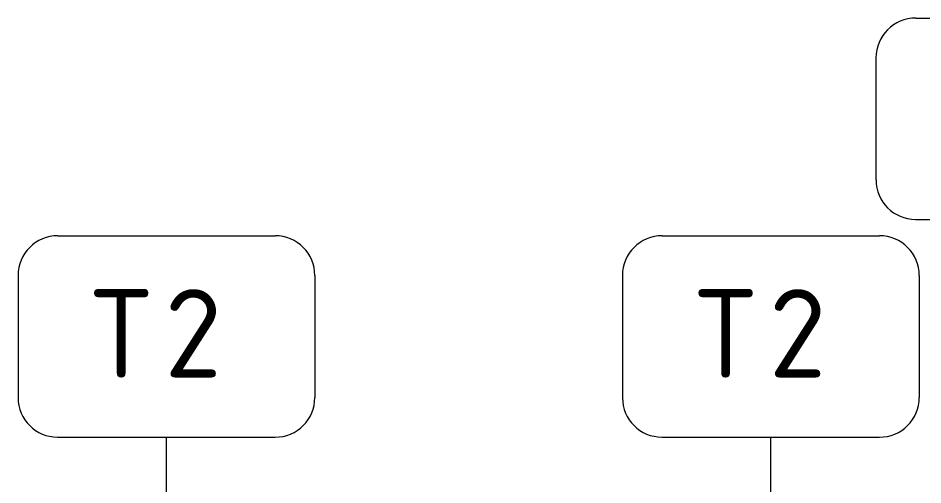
# Model space of a CAD drawing. Header units: millimetres. Extents: x 35092 to 251863, y -8553 to 29549.
# Drawn here: x 51815 to 53861, y 27426 to 28482 of the extents above; entities that cross this region are included whole.
import ezdxf

# ---------------------------------------------------------------- set-up
doc = ezdxf.new("R2010")
doc.units = ezdxf.units.MM
doc.layers.add('I-FURN-IDEN', color=7, linetype='Continuous', lineweight=9)
doc.styles.add('GOST Common', font='GOST_Common.ttf', dxfattribs={"height": 200})

# ---------------------------------------------------------------- blocks, each defined once
blk = doc.blocks.new('Марка_Мебель - В прямоуг_Balcon_Марка-25523697-План расстановки мебели и оборудования 2 этажа в осях 12-23')
at = {"layer": 'I-FURN-IDEN'}
for p, q in [((-2.455, 2.278), (2.455, 2.278)), ((-3.355, 1.378), (-3.355, -1.384)), ((3.355, 1.378), (3.355, -1.378)), ((-2.461, -2.278), (2.455, -2.278))]:
    blk.add_line(p, q, dxfattribs=at)
for centre, radius, start, end in [((-2.455, 1.378), 0.9, 90, 180), ((2.455, 1.378), 0.9, 0, 90), ((-2.461, -1.384), 0.893, 180, 270), ((2.455, -1.378), 0.9, 270, 0)]:
    blk.add_arc(centre, radius, start, end, dxfattribs=at)

msp = doc.modelspace()

# ---------------------------------------------------------------- linework, layer by layer
at = {"layer": 'I-FURN-IDEN'}
for p, q in [((52150.2, 26768.1), (52150.2, 27534.3)), ((53516.7, 26742.5), (53516.7, 27534.3))]:
    msp.add_line(p, q, dxfattribs=at)

# ---------------------------------------------------------------- block references
at = {"layer": 'I-FURN-IDEN', "xscale": 99.99999999999993, "yscale": 99.99999999999993, "zscale": 99.99999999999993}
for p in [(54089.9, 28254.6), (52150.2, 27762.1), (53516.7, 27762.1)]:
    msp.add_blockref('Марка_Мебель - В прямоуг_Balcon_Марка-25523697-План расстановки мебели и оборудования 2 этажа в осях 12-23', p, dxfattribs=at)

# ---------------------------------------------------------------- texts
at = {"layer": 'I-FURN-IDEN', "char_height": 200, "attachment_point": 1, "style": 'GOST Common'}
for s, insert, width in [('\\fGOST Common|b0|i0|c204|p34|;Т', (51980.2, 27869.1), 200.422), ('\\fGOST Common|b0|i0|c204|p34|;2', (52145.6, 27869.1), 176.371), ('\\fGOST Common|b0|i0|c204|p34|;Т', (53346.7, 27869.1), 200.422), ('\\fGOST Common|b0|i0|c204|p34|;2', (53512.1, 27869.1), 176.371)]:
    msp.add_mtext(s, dxfattribs=dict(at, insert=insert, width=width))

doc.saveas('drawing.dxf')
